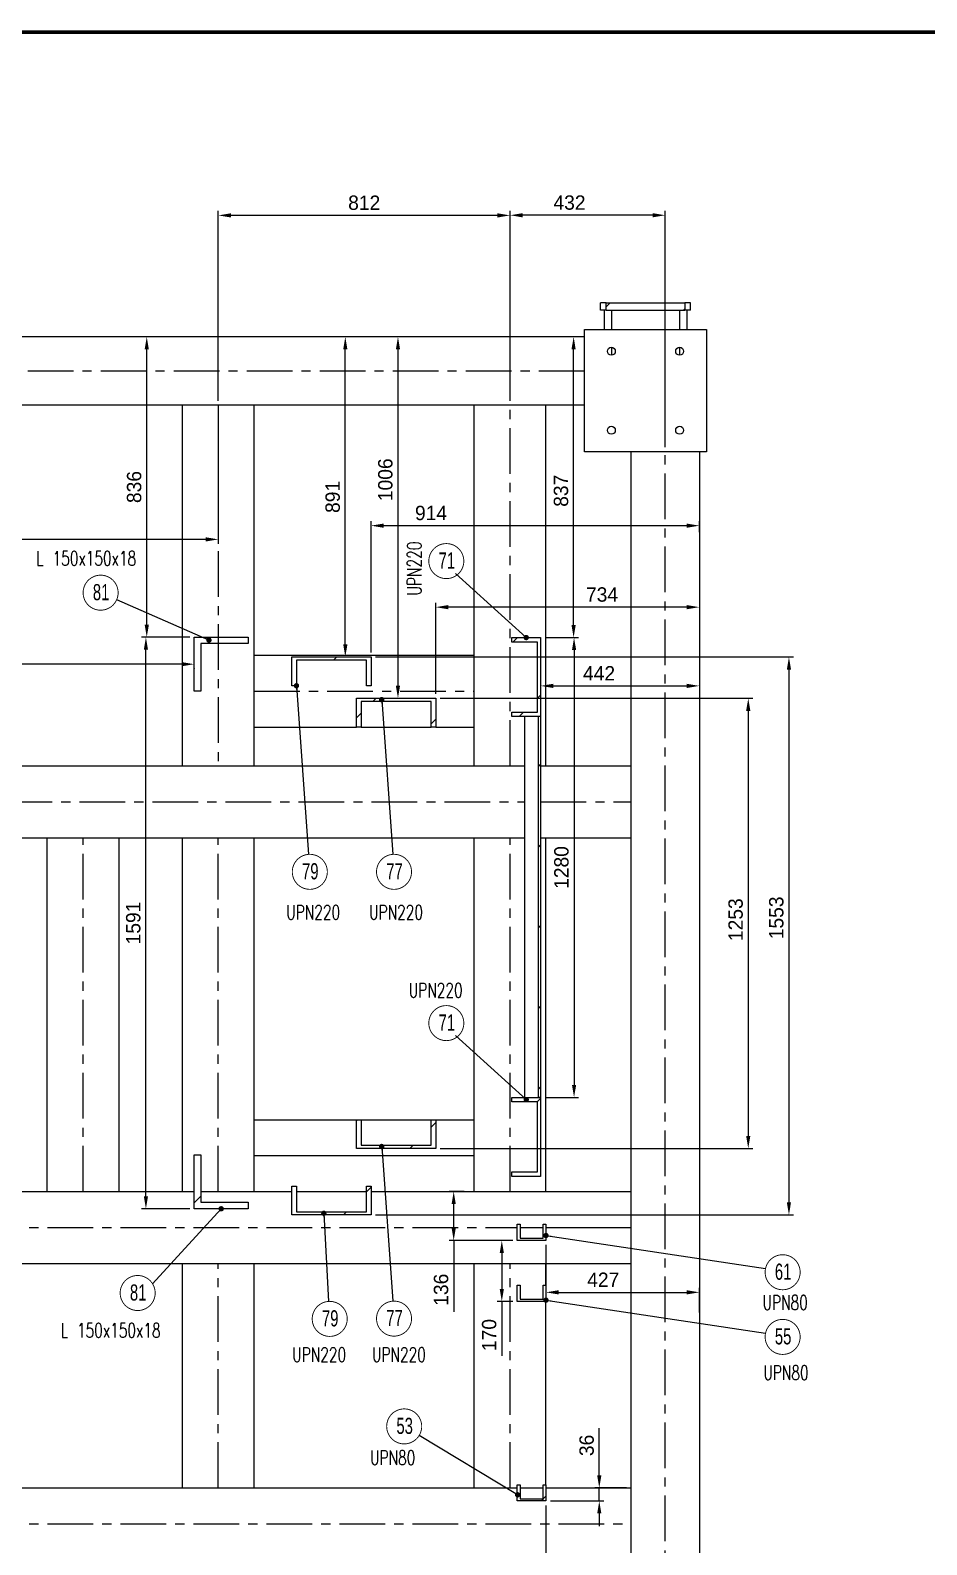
# Model space of a CAD drawing. Header units: millimetres. Extents: x 0 to 16187, y -20471 to 6290.
# Drawn here: x 9334.3 to 9583.8, y 5485.5 to 5907 of the extents above; entities that cross this region are included whole.
import ezdxf
from ezdxf.enums import TextEntityAlignment as Align

# ---------------------------------------------------------------- set-up
doc = ezdxf.new("R2010")
doc.units = ezdxf.units.MM
doc.header["$PDSIZE"] = -1
doc.linetypes.add('CENTERX2', pattern=[20.32, 12.7, -2.54, 2.54, -2.54])
doc.layers.add('BORDER1', color=3, linetype='Continuous')
doc.layers.add('BORDER2', color=7, linetype='Continuous')
doc.styles.add('MtXpl_txt_shx', font='txt.shx', dxfattribs={"height": 0.2})
doc.styles.add('ROMANC', font='ROMANC', dxfattribs={"height": 5})
doc.styles.add('ROMANS', font='ROMANS.shx', dxfattribs={"width": 0.8})
doc.styles.add('ROMANT', font='ROMANT', dxfattribs={"height": 4})
doc.styles.add('SLDTEXTSTYLE2', font='TXT', dxfattribs={"width": 0.686449})
doc.dimstyles.new('AM_ISO', dxfattribs={"dimtxt": 3.5, "dimasz": 3.5, "dimexe": 1, "dimexo": 1, "dimgap": 1.5, "dimtad": 1, "dimdsep": 46, "dimtxsty": 'Standard', "dimcen": 0, "dimclrd": 1, "dimclre": 1, "dimclrt": 1, "dimadec": 0, "dimazin": 2, "dimtp": 0.1, "dimtm": 0.1, "dimtfac": 0.71, "dimtdec": 3, "dimtmove": 0, "dimatfit": 3, "dimfxl": 1, "dimlwd": -1, "dimlwe": -1, "dimarcsym": 1})
doc.dimstyles.new('AM_ISO$7', dxfattribs={"dimtxt": 3.5, "dimasz": 3.5, "dimexe": 1, "dimexo": 1, "dimgap": 1.5, "dimtad": 1, "dimtoh": 1, "dimdsep": 46, "dimtxsty": 'Standard', "dimcen": 0, "dimclrd": 1, "dimclre": 1, "dimclrt": 1, "dimadec": 0, "dimazin": 2, "dimtp": 0.1, "dimtm": 0.1, "dimtfac": 0.71, "dimtdec": 3, "dimtmove": 0, "dimatfit": 3, "dimfxl": 1, "dimlwd": -1, "dimlwe": -1, "dimarcsym": 1})
pattern_1 = [(45, (7389.652, 1996.426), (-11.22532, 11.22532), [])]

# ---------------------------------------------------------------- blocks, each defined once
blk = doc.blocks.new('*D2094')
at = {"color": 1, "linetype": 'ByBlock'}
for p, q in [((9467.79, 5803.87), (9467.79, 5856.76)), ((9507.47, 5855.51), (9471.29, 5855.51)), ((9510.97, 5790.91), (9510.97, 5856.76))]:
    blk.add_line(p, q, dxfattribs=at)
at = {"color": 1}
for points in [[(9471.29, 5856.09), (9471.29, 5854.92), (9467.79, 5855.51)], [(9507.47, 5854.92), (9507.47, 5856.09), (9510.97, 5855.51)]]:
    blk.add_solid(points, dxfattribs=at)
at = {"layer": 'Defpoints', "color": 0}
for p in [(9467.79, 5855.51), (9467.79, 5802.62), (9510.97, 5789.66)]:
    blk.add_point(p, dxfattribs=at)
at = {"color": 1, "insert": (9484.33, 5859.01), "char_height": 4, "attachment_point": 5}
blk.add_mtext('432', dxfattribs=at)
blk = doc.blocks.new('*D2095')
at = {"color": 1, "linetype": 'ByBlock'}
for p, q in [((9386.59, 5803.87), (9386.59, 5856.72)), ((9464.29, 5855.47), (9390.09, 5855.47)), ((9467.79, 5803.87), (9467.79, 5856.72))]:
    blk.add_line(p, q, dxfattribs=at)
at = {"color": 1}
for points in [[(9390.09, 5856.05), (9390.09, 5854.88), (9386.59, 5855.47)], [(9464.29, 5854.88), (9464.29, 5856.05), (9467.79, 5855.47)]]:
    blk.add_solid(points, dxfattribs=at)
at = {"layer": 'Defpoints', "color": 0}
for p in [(9386.59, 5855.47), (9386.59, 5802.62), (9467.79, 5802.62)]:
    blk.add_point(p, dxfattribs=at)
at = {"color": 1, "insert": (9427.19, 5858.97), "char_height": 4, "attachment_point": 5}
blk.add_mtext('812', dxfattribs=at)
blk = doc.blocks.new('*D2096')
at = {"color": 1, "linetype": 'ByBlock'}
for p, q in [((9247.19, 5801.37), (9247.19, 5764.04)), ((9386.59, 5801.37), (9386.59, 5764.04)), ((9383.09, 5765.29), (9250.69, 5765.29))]:
    blk.add_line(p, q, dxfattribs=at)
at = {"color": 1}
for points in [[(9250.69, 5765.87), (9250.69, 5764.7), (9247.19, 5765.29)], [(9383.09, 5764.7), (9383.09, 5765.87), (9386.59, 5765.29)]]:
    blk.add_solid(points, dxfattribs=at)
at = {"layer": 'Defpoints', "color": 0}
for p in [(9247.19, 5802.62), (9386.59, 5802.62), (9247.19, 5765.29)]:
    blk.add_point(p, dxfattribs=at)
at = {"color": 1, "insert": (9316.89, 5768.79), "char_height": 4, "attachment_point": 5}
blk.add_mtext('1394', dxfattribs=at)
blk = doc.blocks.new('*D2385')
at = {"color": 1, "linetype": 'ByBlock'}
for p, q in [((9477.79, 5496.41), (9477.79, 5471.66)), ((9481.29, 5472.91), (9516.99, 5472.91)), ((9520.49, 5441.51), (9520.49, 5474.16))]:
    blk.add_line(p, q, dxfattribs=at)
at = {"color": 1}
for points in [[(9481.29, 5473.5), (9481.29, 5472.33), (9477.79, 5472.91)], [(9516.99, 5472.33), (9516.99, 5473.5), (9520.49, 5472.91)]]:
    blk.add_solid(points, dxfattribs=at)
at = {"layer": 'Defpoints', "color": 0}
for p in [(9477.79, 5497.66), (9520.49, 5472.91), (9520.49, 5440.26)]:
    blk.add_point(p, dxfattribs=at)
at = {"color": 1, "insert": (9492.82, 5476.41), "char_height": 4, "attachment_point": 5}
blk.add_mtext('427', dxfattribs=at)
blk = doc.blocks.new('*D2386')
at = {"color": 1, "linetype": 'ByBlock'}
for p, q in [((9492.62, 5504.76), (9492.62, 5517.93)), ((9500.2, 5501.26), (9491.37, 5501.26)), ((9492.62, 5497.66), (9492.62, 5501.26)), ((9479.04, 5497.66), (9493.87, 5497.66)), ((9492.62, 5494.16), (9492.62, 5490.66))]:
    blk.add_line(p, q, dxfattribs=at)
at = {"color": 1}
for points in [[(9492.04, 5504.76), (9493.2, 5504.76), (9492.62, 5501.26)], [(9493.2, 5494.16), (9492.04, 5494.16), (9492.62, 5497.66)]]:
    blk.add_solid(points, dxfattribs=at)
at = {"layer": 'Defpoints', "color": 0}
for p in [(9492.62, 5501.26), (9501.45, 5501.26), (9477.79, 5497.66)]:
    blk.add_point(p, dxfattribs=at)
at = {"color": 1, "insert": (9489.12, 5513.1), "char_height": 4, "attachment_point": 5, "rotation": 90}
blk.add_mtext('36', dxfattribs=at)
blk = doc.blocks.new('*D3484')
at = {"color": 1, "linetype": 'ByBlock'}
for p, q in [((9447.09, 5722.31), (9447.09, 5747.67)), ((9516.99, 5746.42), (9450.59, 5746.42)), ((9520.49, 5745.22), (9520.49, 5745.17))]:
    blk.add_line(p, q, dxfattribs=at)
at = {"color": 1}
for points in [[(9450.59, 5747), (9450.59, 5745.84), (9447.09, 5746.42)], [(9516.99, 5745.84), (9516.99, 5747), (9520.49, 5746.42)]]:
    blk.add_solid(points, dxfattribs=at)
at = {"layer": 'Defpoints', "color": 0}
for p in [(9447.09, 5746.42), (9520.49, 5746.47), (9447.09, 5721.06)]:
    blk.add_point(p, dxfattribs=at)
at = {"color": 1, "insert": (9493.39, 5749.92), "char_height": 4, "attachment_point": 5}
blk.add_mtext('734', dxfattribs=at)
blk = doc.blocks.new('*D3485')
at = {"color": 1, "linetype": 'ByBlock'}
for p, q in [((9430.34, 5732.56), (9546.66, 5732.56)), ((9545.41, 5729.06), (9545.41, 5580.76)), ((9430.34, 5577.26), (9546.66, 5577.26))]:
    blk.add_line(p, q, dxfattribs=at)
at = {"color": 1}
for points in [[(9545.99, 5729.06), (9544.83, 5729.06), (9545.41, 5732.56)], [(9544.83, 5580.76), (9545.99, 5580.76), (9545.41, 5577.26)]]:
    blk.add_solid(points, dxfattribs=at)
at = {"layer": 'Defpoints', "color": 0}
for p in [(9429.09, 5732.56), (9429.09, 5577.26), (9545.41, 5577.26)]:
    blk.add_point(p, dxfattribs=at)
at = {"color": 1, "insert": (9541.91, 5659.94), "char_height": 4, "attachment_point": 5, "rotation": 90}
blk.add_mtext('1553', dxfattribs=at)
blk = doc.blocks.new('*D3486')
at = {"color": 1, "linetype": 'ByBlock'}
for p, q in [((9448.34, 5721.06), (9535.34, 5721.06)), ((9534.09, 5717.56), (9534.09, 5599.26)), ((9448.34, 5595.76), (9535.34, 5595.76))]:
    blk.add_line(p, q, dxfattribs=at)
at = {"color": 1}
for points in [[(9534.67, 5717.56), (9533.5, 5717.56), (9534.09, 5721.06)], [(9533.5, 5599.26), (9534.67, 5599.26), (9534.09, 5595.76)]]:
    blk.add_solid(points, dxfattribs=at)
at = {"layer": 'Defpoints', "color": 0}
for p in [(9447.09, 5721.06), (9447.09, 5595.76), (9534.09, 5595.76)]:
    blk.add_point(p, dxfattribs=at)
at = {"color": 1, "insert": (9530.59, 5659.44), "char_height": 4, "attachment_point": 5, "rotation": 90}
blk.add_mtext('1253', dxfattribs=at)
blk = doc.blocks.new('*U609')
at = {"layer": 'BORDER1', "color": 154, "true_color": 0x1859a9, "const_width": 1}
blk.add_lwpolyline([(1.81, 811), (1144, 811), (1144, 0), (0, 0), (0, 811)], close=True, dxfattribs=at)
at = {"layer": 'BORDER2', "flags": 8}
for tag, height, style, p in [('REV-A', 3.24, 'ROMANS', (986.93, 140.25)), ('RE-A', 8.06, 'ROMANT', (1084.63, 7.17))]:
    blk.add_attdef(tag, text='', height=height, dxfattribs=dict(at, style=style)).set_placement(p, align=Align.CENTER)
at = {"layer": 'BORDER2', "style": 'ROMANS', "width": 3.830216}
blk.add_attdef('DATE-A', text='', height=3.24, dxfattribs=at).set_placement((995.51, 140.25), (1008.51, 140.25), align=Align.FIT)
at = {"layer": 'BORDER2'}
for tag, height, style, p in [('DRN-A', 3.24, 'ROMANS', (1018.38, 140.25)), ('CHD-A', 3.24, 'ROMANS', (1032.35, 140.25)), ('APD-A', 3.24, 'ROMANS', (1046.64, 140.25)), ('CONS_CONT_VEND', 4.2, 'ROMANC', (1061.39, 72.83))]:
    blk.add_attdef(tag, text='', height=height, dxfattribs=dict(at, style=style)).set_placement(p, align=Align.CENTER)
at = {"layer": 'BORDER2', "style": 'ROMANS', "width": 0.8}
for tag, p, height in [('1:X', (997.23, 122.55), 3.5), ('LOC', (1042.74, 122.55), 3.5), ('PROJ_NO', (1118.64, 122.55), 3.5), ('CONS_DRG_NO', (1011, 63), 3)]:
    blk.add_attdef(tag, p, '', height=height, dxfattribs=at)
at = {"layer": 'BORDER2', "lineweight": 30, "width": 0.8, "flags": 104}
blk.add_attdef('COMMENTS-A', text='', height=2.2, dxfattribs=at).set_placement((1055.21, 142.07), align=Align.MIDDLE_LEFT)
at = {"layer": 'BORDER2', "style": 'ROMANS', "width": 0.8}
for tag, p in [('PROJECT_TITLE_1', (1061.07, 55.35)), ('PROJECT_TITLE_2', (1061.07, 49.3))]:
    blk.add_attdef(tag, text='', height=3.5, dxfattribs=at).set_placement(p, align=Align.MIDDLE)
at = {"layer": 'BORDER2', "style": 'ROMANT', "width": 0.8}
for tag, p in [('DRG_TITLE_1', (1061.07, 36.31)), ('DRG_TITLE_2', (1061.07, 28.31)), ('DRG_TITLE_3', (1061.07, 20.31))]:
    blk.add_attdef(tag, text='', height=5, dxfattribs=at).set_placement(p, align=Align.CENTER)
at = {"layer": 'BORDER2', "style": 'ROMANT'}
for tag, p in [('AR', (995, 7.17)), ('PA', (1011.74, 7.17)), ('DC', (1028.45, 7.17)), ('TS', (1120.84, 7.17))]:
    blk.add_attdef(tag, p, '', height=8.06, dxfattribs=at)
for tag, p in [('SRNO', (1074.7, 7.17)), ('SH', (1115.8, 7.18))]:
    blk.add_attdef(tag, text='', height=8.06, dxfattribs=at).set_placement(p, align=Align.RIGHT)
at = {"layer": 'BORDER2', "style": 'ROMANS', "flags": 2}
blk.add_attdef('TB_VERSION', text='', height=2, dxfattribs=at).set_placement((1, -1), align=Align.TOP_LEFT)
blk = doc.blocks.new('*D3877')
at = {"color": 1, "linetype": 'ByBlock'}
for p, q in [((9376.11, 5821.66), (9365.42, 5821.66)), ((9366.67, 5741.56), (9366.67, 5818.16)), ((9378.64, 5738.06), (9365.42, 5738.06))]:
    blk.add_line(p, q, dxfattribs=at)
at = {"color": 1}
for points in [[(9367.26, 5818.16), (9366.09, 5818.16), (9366.67, 5821.66)], [(9366.09, 5741.56), (9367.26, 5741.56), (9366.67, 5738.06)]]:
    blk.add_solid(points, dxfattribs=at)
at = {"layer": 'Defpoints', "color": 0}
for p in [(9366.67, 5821.66), (9377.36, 5821.66), (9379.89, 5738.06)]:
    blk.add_point(p, dxfattribs=at)
at = {"color": 1, "insert": (9363.17, 5779.86), "char_height": 4, "attachment_point": 5, "rotation": 90}
blk.add_mtext('836', dxfattribs=at)
blk = doc.blocks.new('*D3878')
at = {"color": 1, "linetype": 'ByBlock'}
for p, q in [((9250.39, 5729.31), (9250.39, 5729.3)), ((9376.39, 5730.55), (9253.89, 5730.55)), ((9379.89, 5729.31), (9379.89, 5729.3))]:
    blk.add_line(p, q, dxfattribs=at)
at = {"color": 1}
for points in [[(9253.89, 5731.13), (9253.89, 5729.97), (9250.39, 5730.55)], [(9376.39, 5729.97), (9376.39, 5731.13), (9379.89, 5730.55)]]:
    blk.add_solid(points, dxfattribs=at)
at = {"layer": 'Defpoints', "color": 0}
for p in [(9250.39, 5730.56), (9250.39, 5730.55), (9379.89, 5730.56)]:
    blk.add_point(p, dxfattribs=at)
at = {"color": 1, "insert": (9315.14, 5734.05), "char_height": 4, "attachment_point": 5}
blk.add_mtext('1295', dxfattribs=at)
blk = doc.blocks.new('*D3879')
at = {"color": 1, "linetype": 'ByBlock'}
for p, q in [((9423.18, 5821.66), (9423.18, 5821.66)), ((9421.93, 5736.06), (9421.93, 5818.16)), ((9419.34, 5732.56), (9423.18, 5732.56))]:
    blk.add_line(p, q, dxfattribs=at)
at = {"color": 1}
for points in [[(9422.52, 5818.16), (9421.35, 5818.16), (9421.93, 5821.66)], [(9421.35, 5736.06), (9422.52, 5736.06), (9421.93, 5732.56)]]:
    blk.add_solid(points, dxfattribs=at)
at = {"layer": 'Defpoints', "color": 0}
for p in [(9421.93, 5821.66), (9421.93, 5821.66), (9418.09, 5732.56)]:
    blk.add_point(p, dxfattribs=at)
at = {"color": 1, "insert": (9418.43, 5777.11), "char_height": 4, "attachment_point": 5, "rotation": 90}
blk.add_mtext('891', dxfattribs=at)
blk = doc.blocks.new('*D3880')
at = {"color": 1, "linetype": 'ByBlock'}
for p, q in [((9429.09, 5733.81), (9429.09, 5770.36)), ((9432.59, 5769.11), (9516.99, 5769.11)), ((9520.49, 5767.28), (9520.49, 5770.36))]:
    blk.add_line(p, q, dxfattribs=at)
at = {"color": 1}
for points in [[(9432.59, 5769.69), (9432.59, 5768.52), (9429.09, 5769.11)], [(9516.99, 5768.52), (9516.99, 5769.69), (9520.49, 5769.11)]]:
    blk.add_solid(points, dxfattribs=at)
at = {"layer": 'Defpoints', "color": 0}
for p in [(9520.49, 5769.11), (9520.49, 5766.03), (9429.09, 5732.56)]:
    blk.add_point(p, dxfattribs=at)
at = {"color": 1, "insert": (9445.79, 5772.61), "char_height": 4, "attachment_point": 5}
blk.add_mtext('914', dxfattribs=at)
blk = doc.blocks.new('*D3881')
at = {"color": 1, "linetype": 'ByBlock'}
for p, q in [((9439.08, 5821.66), (9435.34, 5821.66)), ((9436.59, 5818.16), (9436.59, 5724.56)), ((9437.34, 5721.06), (9437.84, 5721.06))]:
    blk.add_line(p, q, dxfattribs=at)
at = {"color": 1}
for points in [[(9437.17, 5818.16), (9436, 5818.16), (9436.59, 5821.66)], [(9436, 5724.56), (9437.17, 5724.56), (9436.59, 5721.06)]]:
    blk.add_solid(points, dxfattribs=at)
at = {"layer": 'Defpoints', "color": 0}
for p in [(9440.33, 5821.66), (9436.09, 5721.06), (9436.59, 5721.06)]:
    blk.add_point(p, dxfattribs=at)
at = {"color": 1, "insert": (9433.09, 5781.89), "char_height": 4, "attachment_point": 5, "rotation": 90}
blk.add_mtext('1006', dxfattribs=at)
blk = doc.blocks.new('*D3882')
at = {"color": 1, "linetype": 'ByBlock'}
for p, q in [((9476.29, 5724.81), (9476.29, 5723.26)), ((9479.79, 5724.51), (9516.99, 5724.51)), ((9520.49, 5723.32), (9520.49, 5723.26))]:
    blk.add_line(p, q, dxfattribs=at)
at = {"color": 1}
for points in [[(9479.79, 5725.09), (9479.79, 5723.93), (9476.29, 5724.51)], [(9516.99, 5723.93), (9516.99, 5725.09), (9520.49, 5724.51)]]:
    blk.add_solid(points, dxfattribs=at)
at = {"layer": 'Defpoints', "color": 0}
for p in [(9476.29, 5726.06), (9520.49, 5724.57), (9520.49, 5724.51)]:
    blk.add_point(p, dxfattribs=at)
at = {"color": 1, "insert": (9492.56, 5728.01), "char_height": 4, "attachment_point": 5}
blk.add_mtext('442', dxfattribs=at)
blk = doc.blocks.new('*D3883')
at = {"color": 1, "linetype": 'ByBlock'}
for p, q in [((9487.24, 5821.66), (9484.23, 5821.66)), ((9485.48, 5741.46), (9485.48, 5818.16)), ((9477.54, 5737.96), (9486.73, 5737.96))]:
    blk.add_line(p, q, dxfattribs=at)
at = {"color": 1}
for points in [[(9486.06, 5818.16), (9484.89, 5818.16), (9485.48, 5821.66)], [(9484.89, 5741.46), (9486.06, 5741.46), (9485.48, 5737.96)]]:
    blk.add_solid(points, dxfattribs=at)
at = {"layer": 'Defpoints', "color": 0}
for p in [(9485.48, 5821.66), (9488.49, 5821.66), (9476.29, 5737.96)]:
    blk.add_point(p, dxfattribs=at)
at = {"color": 1, "insert": (9481.98, 5778.82), "char_height": 4, "attachment_point": 5, "rotation": 90}
blk.add_mtext('837', dxfattribs=at)
blk = doc.blocks.new('*D3888')
at = {"color": 1, "linetype": 'ByBlock'}
for p, q in [((9378.64, 5738.06), (9365.18, 5738.06)), ((9366.43, 5582.46), (9366.43, 5734.56)), ((9378.64, 5578.96), (9365.18, 5578.96))]:
    blk.add_line(p, q, dxfattribs=at)
at = {"color": 1}
for points in [[(9367.02, 5734.56), (9365.85, 5734.56), (9366.43, 5738.06)], [(9365.85, 5582.46), (9367.02, 5582.46), (9366.43, 5578.96)]]:
    blk.add_solid(points, dxfattribs=at)
at = {"layer": 'Defpoints', "color": 0}
for p in [(9366.43, 5738.06), (9379.89, 5738.06), (9379.89, 5578.96)]:
    blk.add_point(p, dxfattribs=at)
at = {"color": 1, "insert": (9362.93, 5658.51), "char_height": 4, "attachment_point": 5, "rotation": 90}
blk.add_mtext('1591', dxfattribs=at)
blk = doc.blocks.new('*D3889')
at = {"color": 1, "linetype": 'ByBlock'}
for p, q in [((9477.54, 5737.96), (9486.85, 5737.96)), ((9485.6, 5734.46), (9485.6, 5613.46)), ((9477.54, 5609.96), (9486.85, 5609.96))]:
    blk.add_line(p, q, dxfattribs=at)
at = {"color": 1}
for points in [[(9486.19, 5734.46), (9485.02, 5734.46), (9485.6, 5737.96)], [(9485.02, 5613.46), (9486.19, 5613.46), (9485.6, 5609.96)]]:
    blk.add_solid(points, dxfattribs=at)
at = {"layer": 'Defpoints', "color": 0}
for p in [(9476.29, 5737.96), (9476.29, 5609.96), (9485.6, 5609.96)]:
    blk.add_point(p, dxfattribs=at)
at = {"color": 1, "insert": (9482.1, 5673.96), "char_height": 4, "attachment_point": 5, "rotation": 90}
blk.add_mtext('1280', dxfattribs=at)
blk = doc.blocks.new('*D3890')
at = {"color": 1, "linetype": 'ByBlock'}
for p, q in [((9477.79, 5568.91), (9477.79, 5554.46)), ((9520.49, 5550.13), (9520.49, 5556.96)), ((9481.29, 5555.71), (9516.99, 5555.71))]:
    blk.add_line(p, q, dxfattribs=at)
at = {"color": 1}
for points in [[(9481.29, 5556.29), (9481.29, 5555.13), (9477.79, 5555.71)], [(9516.99, 5555.13), (9516.99, 5556.29), (9520.49, 5555.71)]]:
    blk.add_solid(points, dxfattribs=at)
at = {"layer": 'Defpoints', "color": 0}
for p in [(9477.79, 5570.16), (9520.49, 5555.71), (9520.49, 5548.88)]:
    blk.add_point(p, dxfattribs=at)
at = {"color": 1, "insert": (9493.72, 5559.21), "char_height": 4, "attachment_point": 5}
blk.add_mtext('427', dxfattribs=at)
blk = doc.blocks.new('*D3891')
at = {"color": 1, "linetype": 'ByBlock'}
for p, q in [((9468.54, 5570.16), (9464.24, 5570.16)), ((9465.49, 5566.66), (9465.49, 5556.66)), ((9468.54, 5553.16), (9464.24, 5553.16)), ((9465.49, 5553.16), (9465.49, 5538))]:
    blk.add_line(p, q, dxfattribs=at)
at = {"color": 1}
for points in [[(9466.07, 5566.66), (9464.91, 5566.66), (9465.49, 5570.16)], [(9464.91, 5556.66), (9466.07, 5556.66), (9465.49, 5553.16)]]:
    blk.add_solid(points, dxfattribs=at)
at = {"layer": 'Defpoints', "color": 0}
for p in [(9469.79, 5570.16), (9465.49, 5553.16), (9469.79, 5553.16)]:
    blk.add_point(p, dxfattribs=at)
at = {"color": 1, "insert": (9461.99, 5543.83), "char_height": 4, "attachment_point": 5, "rotation": 90}
blk.add_mtext('170', dxfattribs=at)
blk = doc.blocks.new('*D3892')
at = {"color": 1, "linetype": 'ByBlock'}
for p, q in [((9455.03, 5583.76), (9450.85, 5583.76)), ((9452.1, 5573.66), (9452.1, 5580.26)), ((9468.54, 5570.16), (9450.85, 5570.16)), ((9452.1, 5570.16), (9452.1, 5550.27))]:
    blk.add_line(p, q, dxfattribs=at)
at = {"color": 1}
for points in [[(9452.68, 5580.26), (9451.52, 5580.26), (9452.1, 5583.76)], [(9451.52, 5573.66), (9452.68, 5573.66), (9452.1, 5570.16)]]:
    blk.add_solid(points, dxfattribs=at)
at = {"layer": 'Defpoints', "color": 0}
for p in [(9452.1, 5583.76), (9456.28, 5583.76), (9469.79, 5570.16)]:
    blk.add_point(p, dxfattribs=at)
at = {"color": 1, "insert": (9448.6, 5556.44), "char_height": 4, "attachment_point": 5, "rotation": 90}
blk.add_mtext('136', dxfattribs=at)

msp = doc.modelspace()

# ---------------------------------------------------------------- hatches: boundary and pattern name
at = {"linetype": 'Continuous', "lineweight": 18}
h = msp.add_hatch(dxfattribs=at)
h.set_pattern_fill('ANSI31', scale=5, style=0)
h.set_pattern_definition(pattern_1)
h.paths.add_polyline_path([(9516.44011, 5829.09354), (9516.44011, 5831.09354), (9494.53284, 5831.09354), (9494.53284, 5829.09354)], flags=0)
h = msp.add_hatch(dxfattribs=at)
h.set_pattern_fill('ANSI31', scale=5, style=0)
h.set_pattern_definition(pattern_1)
h.paths.add_polyline_path([(9476.28648, 5715.96354), (9476.28648, 5737.96354), (9468.28648, 5737.96354), (9468.28648, 5736.71354), (9475.38648, 5736.71354), (9475.38648, 5717.21354), (9468.28648, 5717.21354), (9468.28648, 5715.96354)], flags=0)
h = msp.add_hatch(dxfattribs=at)
h.set_pattern_fill('ANSI31', scale=5, style=0)
h.set_pattern_definition(pattern_1)
h.paths.add_polyline_path([(9429.08648, 5732.56354), (9407.08648, 5732.56354), (9407.08648, 5724.56354), (9408.33648, 5724.56354), (9408.33648, 5731.66354), (9427.83648, 5731.66354), (9427.83648, 5724.56354), (9429.08648, 5724.56354)], flags=0)
h = msp.add_hatch(dxfattribs=at)
h.set_pattern_fill('ANSI31', scale=5, style=0)
h.set_pattern_definition(pattern_1)
h.paths.add_polyline_path([(9447.08648, 5721.06354), (9425.08648, 5721.06354), (9425.08648, 5713.06354), (9426.33648, 5713.06354), (9426.33648, 5720.16354), (9445.83648, 5720.16354), (9445.83648, 5713.06354), (9447.08648, 5713.06354)], flags=0)
h = msp.add_hatch(dxfattribs=at)
h.set_pattern_fill('ANSI31', scale=5, angle=90, style=0)
h.set_pattern_definition([(135, (7389.652, 1996.426), (-11.22532, -11.22532), [])])
h.paths.add_polyline_path([(9476.28648, 5609.96354), (9476.28648, 5715.96354), (9475.68648, 5715.96354), (9475.68648, 5609.96354)], flags=0)
h = msp.add_hatch(dxfattribs=at)
h.set_pattern_fill('ANSI31', scale=5, style=0)
h.set_pattern_definition(pattern_1)
h.paths.add_polyline_path([(9476.28648, 5587.96354), (9476.28648, 5609.96354), (9468.28648, 5609.96354), (9468.28648, 5608.71354), (9475.38648, 5608.71354), (9475.38648, 5589.21354), (9468.28648, 5589.21354), (9468.28648, 5587.96354)], flags=0)
h = msp.add_hatch(dxfattribs=at)
h.set_pattern_fill('ANSI31', scale=5, style=0)
h.set_pattern_definition(pattern_1)
h.paths.add_polyline_path([(9425.08648, 5595.76354), (9447.08648, 5595.76354), (9447.08648, 5603.76354), (9445.83648, 5603.76354), (9445.83648, 5596.66354), (9426.33648, 5596.66354), (9426.33648, 5603.76354), (9425.08648, 5603.76354)], flags=0)
h = msp.add_hatch(dxfattribs=at)
h.set_pattern_fill('ANSI31', scale=5, style=0)
h.set_pattern_definition(pattern_1)
h.paths.add_polyline_path([(9379.88648, 5593.96354), (9379.88648, 5578.96354), (9394.88648, 5578.96354), (9394.88648, 5580.76354), (9381.68648, 5580.76354), (9381.68648, 5593.96354)], flags=0)
h = msp.add_hatch(dxfattribs=at)
h.set_pattern_fill('ANSI31', scale=5, style=0)
h.set_pattern_definition(pattern_1)
h.paths.add_polyline_path([(9407.08648, 5577.26354), (9429.08648, 5577.26354), (9429.08648, 5585.26354), (9427.83648, 5585.26354), (9427.83648, 5578.16354), (9408.33648, 5578.16354), (9408.33648, 5585.26354), (9407.08648, 5585.26354)], flags=0)
h = msp.add_hatch(dxfattribs=at)
h.set_pattern_fill('ANSI31', scale=5, style=0)
h.set_pattern_definition(pattern_1)
h.paths.add_polyline_path([(9469.78648, 5497.66354), (9477.78648, 5497.66354), (9477.78648, 5502.16354), (9476.98648, 5502.16354), (9476.98648, 5498.26354), (9470.58648, 5498.26354), (9470.58648, 5502.16354), (9469.78648, 5502.16354)], flags=0)

# ---------------------------------------------------------------- linework, layer by layer
at = {"color": 7, "linetype": 'Continuous', "lineweight": 25}
for p, q in [((9492.98648, 5829.09354), (9492.98648, 5831.09354)), ((9494.53284, 5831.09354), (9492.98648, 5831.09354)), ((9494.53284, 5829.09354), (9494.53284, 5831.09354)), ((9494.53284, 5831.09354), (9516.44011, 5831.09354)), ((9516.44011, 5831.09354), (9516.44011, 5829.09354)), ((9517.98648, 5831.09354), (9516.44011, 5831.09354)), ((9517.98648, 5829.09354), (9517.98648, 5831.09354)), ((9494.53284, 5829.09354), (9492.98648, 5829.09354)), ((9493.98648, 5829.09354), (9493.98648, 5823.66354)), ((9494.53284, 5829.09354), (9516.44011, 5829.09354)), ((9495.98648, 5829.09354), (9495.98648, 5823.66354)), ((9514.98648, 5829.09354), (9514.98648, 5823.66354)), ((9517.98648, 5829.09354), (9516.44011, 5829.09354)), ((9516.98648, 5829.09354), (9516.98648, 5823.66354)), ((9488.48648, 5821.66354), (9096.48648, 5821.66354)), ((9488.48648, 5789.66354), (9488.48648, 5823.66354)), ((9488.48648, 5823.66354), (9522.48648, 5823.66354)), ((9522.48648, 5823.66354), (9522.48648, 5789.66354)), ((9495.98648, 5818.76354), (9495.98648, 5816.56354)), ((9514.98648, 5818.76354), (9514.98648, 5816.56354)), ((9488.48648, 5802.62354), (9096.48648, 5802.62354)), ((9386.58648, 5802.62354), (9376.58648, 5802.62354)), ((9376.58648, 5702.26354), (9376.58648, 5802.62354)), ((9396.58648, 5802.62354), (9386.58648, 5802.62354)), ((9396.58648, 5702.26354), (9396.58648, 5802.62354)), ((9467.78648, 5802.62354), (9457.78648, 5802.62354)), ((9457.78648, 5702.26354), (9457.78648, 5802.62354)), ((9477.78648, 5802.62354), (9467.78648, 5802.62354)), ((9477.78648, 5702.26354), (9477.78648, 5802.62354)), ((9522.48648, 5789.66354), (9488.48648, 5789.66354)), ((9501.44648, 5789.66354), (9501.44648, 5440.26354)), ((9520.48648, 5789.66354), (9520.48648, 5440.26354)), ((9379.88648, 5723.06354), (9379.88648, 5738.06354)), ((9379.88648, 5738.06354), (9394.88648, 5738.06354)), ((9394.88648, 5738.06354), (9394.88648, 5736.26354)), ((9468.28648, 5736.71354), (9468.28648, 5737.96354)), ((9468.28648, 5737.96354), (9476.28648, 5737.96354)), ((9476.28648, 5737.96354), (9476.28648, 5715.96354)), ((9394.88648, 5736.26354), (9381.68648, 5736.26354)), ((9381.68648, 5736.26354), (9381.68648, 5723.06354)), ((9396.58648, 5733.06354), (9457.78648, 5733.06354)), ((9396.58648, 5723.06354), (9396.58648, 5733.06354)), ((9457.78648, 5723.06354), (9457.78648, 5733.06354)), ((9475.38648, 5736.71354), (9468.28648, 5736.71354)), ((9475.38648, 5717.21354), (9475.38648, 5736.71354)), ((9407.08648, 5724.56354), (9407.08648, 5732.56354)), ((9407.08648, 5732.56354), (9429.08648, 5732.56354)), ((9427.83648, 5731.66354), (9408.33648, 5731.66354)), ((9408.33648, 5731.66354), (9408.33648, 5724.56354)), ((9427.83648, 5724.56354), (9427.83648, 5731.66354)), ((9429.08648, 5732.56354), (9429.08648, 5724.56354)), ((9408.33648, 5724.56354), (9407.08648, 5724.56354)), ((9429.08648, 5724.56354), (9427.83648, 5724.56354)), ((9381.68648, 5723.06354), (9379.88648, 5723.06354)), ((9396.58648, 5713.06354), (9396.58648, 5723.06354)), ((9425.08648, 5713.06354), (9425.08648, 5721.06354)), ((9425.08648, 5721.06354), (9447.08648, 5721.06354)), ((9445.83648, 5720.16354), (9426.33648, 5720.16354)), ((9426.33648, 5720.16354), (9426.33648, 5713.06354)), ((9445.83648, 5713.06354), (9445.83648, 5720.16354)), ((9447.08648, 5721.06354), (9447.08648, 5713.06354)), ((9457.78648, 5713.06354), (9457.78648, 5723.06354)), ((9468.28648, 5715.96354), (9468.28648, 5717.21354)), ((9468.28648, 5717.21354), (9475.38648, 5717.21354)), ((9476.28648, 5715.96354), (9468.28648, 5715.96354)), ((9471.78648, 5715.96354), (9471.78648, 5609.96354)), ((9475.68648, 5609.96354), (9475.68648, 5715.96354)), ((9476.28648, 5715.96354), (9475.68648, 5715.96354)), ((9476.28648, 5715.96354), (9476.28648, 5609.96354)), ((9396.58648, 5713.06354), (9425.08648, 5713.06354)), ((9426.33648, 5713.06354), (9425.08648, 5713.06354)), ((9426.33648, 5713.06354), (9445.83648, 5713.06354)), ((9447.08648, 5713.06354), (9445.83648, 5713.06354)), ((9447.08648, 5713.06354), (9457.78648, 5713.06354)), ((9165.08648, 5702.26354), (9471.78648, 5702.26354)), ((9376.58648, 5702.26354), (9386.58648, 5702.26354)), ((9386.58648, 5702.26354), (9396.58648, 5702.26354)), ((9457.78648, 5702.26354), (9467.78648, 5702.26354)), ((9467.78648, 5702.26354), (9471.78648, 5702.26354)), ((9476.28648, 5702.26354), (9477.78648, 5702.26354)), ((9476.28648, 5702.26354), (9501.44648, 5702.26354)), ((9501.44648, 5702.26354), (9501.44648, 5692.26354)), ((9501.44648, 5692.26354), (9501.44648, 5682.26354)), ((9165.08648, 5682.26354), (9471.78648, 5682.26354)), ((9338.98648, 5583.76354), (9338.98648, 5682.26354)), ((9338.98648, 5682.26354), (9348.98648, 5682.26354)), ((9348.98648, 5682.26354), (9358.98648, 5682.26354)), ((9358.98648, 5583.76354), (9358.98648, 5682.26354)), ((9376.58648, 5583.76354), (9376.58648, 5682.26354)), ((9376.58648, 5682.26354), (9386.58648, 5682.26354)), ((9386.58648, 5682.26354), (9396.58648, 5682.26354)), ((9396.58648, 5583.76354), (9396.58648, 5682.26354)), ((9457.78648, 5583.76354), (9457.78648, 5682.26354)), ((9457.78648, 5682.26354), (9467.78648, 5682.26354)), ((9467.78648, 5682.26354), (9471.78648, 5682.26354)), ((9476.28648, 5682.26354), (9477.78648, 5682.26354)), ((9476.28648, 5682.26354), (9501.44648, 5682.26354)), ((9477.78648, 5583.76354), (9477.78648, 5682.26354)), ((9468.28648, 5609.96354), (9476.28648, 5609.96354)), ((9468.28648, 5608.71354), (9468.28648, 5609.96354)), ((9475.38648, 5608.71354), (9468.28648, 5608.71354)), ((9475.38648, 5589.21354), (9475.38648, 5608.71354)), ((9476.28648, 5609.96354), (9475.68648, 5609.96354)), ((9476.28648, 5609.96354), (9476.28648, 5587.96354)), ((9396.58648, 5603.76354), (9425.08648, 5603.76354)), ((9396.58648, 5593.76354), (9396.58648, 5603.76354)), ((9425.08648, 5595.76354), (9425.08648, 5603.76354)), ((9425.08648, 5603.76354), (9426.33648, 5603.76354)), ((9426.33648, 5603.76354), (9426.33648, 5596.66354)), ((9426.33648, 5603.76354), (9445.83648, 5603.76354)), ((9445.83648, 5596.66354), (9445.83648, 5603.76354)), ((9445.83648, 5603.76354), (9447.08648, 5603.76354)), ((9447.08648, 5603.76354), (9447.08648, 5595.76354)), ((9447.08648, 5603.76354), (9457.78648, 5603.76354)), ((9457.78648, 5593.76354), (9457.78648, 5603.76354)), ((9379.88648, 5593.96354), (9381.68648, 5593.96354)), ((9379.88648, 5578.96354), (9379.88648, 5593.96354)), ((9381.68648, 5593.96354), (9381.68648, 5580.76354)), ((9396.58648, 5593.76354), (9457.78648, 5593.76354)), ((9396.58648, 5583.76354), (9396.58648, 5593.76354)), ((9447.08648, 5595.76354), (9425.08648, 5595.76354)), ((9426.33648, 5596.66354), (9445.83648, 5596.66354)), ((9457.78648, 5583.76354), (9457.78648, 5593.76354)), ((9407.08648, 5577.26354), (9407.08648, 5585.26354)), ((9407.08648, 5585.26354), (9408.33648, 5585.26354)), ((9408.33648, 5585.26354), (9408.33648, 5578.16354)), ((9427.83648, 5578.16354), (9427.83648, 5585.26354)), ((9427.83648, 5585.26354), (9429.08648, 5585.26354)), ((9429.08648, 5585.26354), (9429.08648, 5577.26354)), ((9468.28648, 5587.96354), (9468.28648, 5589.21354)), ((9468.28648, 5589.21354), (9475.38648, 5589.21354)), ((9476.28648, 5587.96354), (9468.28648, 5587.96354)), ((9250.38648, 5583.76354), (9379.88648, 5583.76354)), ((9338.98648, 5583.76354), (9348.98648, 5583.76354)), ((9348.98648, 5583.76354), (9358.98648, 5583.76354)), ((9376.58648, 5583.76354), (9379.88648, 5583.76354)), ((9381.68648, 5583.76354), (9386.58648, 5583.76354)), ((9381.68648, 5583.76354), (9407.08648, 5583.76354)), ((9386.58648, 5583.76354), (9396.58648, 5583.76354)), ((9396.58648, 5583.76354), (9407.08648, 5583.76354)), ((9408.33648, 5583.76354), (9427.83648, 5583.76354)), ((9429.08648, 5583.76354), (9457.78648, 5583.76354)), ((9429.08648, 5583.76354), (9501.44648, 5583.76354)), ((9457.78648, 5583.76354), (9467.78648, 5583.76354)), ((9467.78648, 5583.76354), (9477.78648, 5583.76354)), ((9501.44648, 5583.76354), (9501.44648, 5573.76354)), ((9394.88648, 5578.96354), (9379.88648, 5578.96354)), ((9381.68648, 5580.76354), (9394.88648, 5580.76354)), ((9394.88648, 5580.76354), (9394.88648, 5578.96354)), ((9429.08648, 5577.26354), (9407.08648, 5577.26354)), ((9408.33648, 5578.16354), (9427.83648, 5578.16354)), ((9469.78648, 5570.16354), (9469.78648, 5574.66354)), ((9469.78648, 5574.66354), (9470.58648, 5574.66354)), ((9470.58648, 5574.66354), (9470.58648, 5570.76354)), ((9470.58648, 5573.76354), (9476.98648, 5573.76354)), ((9476.98648, 5574.66354), (9477.78648, 5574.66354)), ((9476.98648, 5570.76354), (9476.98648, 5574.66354)), ((9477.78648, 5574.66354), (9477.78648, 5570.16354)), ((9477.78648, 5573.76354), (9501.44648, 5573.76354)), ((9501.44648, 5573.76354), (9501.44648, 5563.76354)), ((9477.78648, 5570.16354), (9469.78648, 5570.16354)), ((9470.58648, 5570.76354), (9476.98648, 5570.76354)), ((9115.52648, 5563.76354), (9501.44648, 5563.76354)), ((9376.58648, 5563.76354), (9386.58648, 5563.76354)), ((9376.58648, 5501.26354), (9376.58648, 5563.76354)), ((9386.58648, 5563.76354), (9396.58648, 5563.76354)), ((9396.58648, 5501.26354), (9396.58648, 5563.76354)), ((9457.78648, 5563.76354), (9467.78648, 5563.76354)), ((9457.78648, 5501.26354), (9457.78648, 5563.76354)), ((9467.78648, 5563.76354), (9477.78648, 5563.76354)), ((9477.78648, 5557.66354), (9477.78648, 5563.76354)), ((9469.78648, 5553.16354), (9469.78648, 5557.66354)), ((9469.78648, 5557.66354), (9470.58648, 5557.66354)), ((9470.58648, 5557.66354), (9470.58648, 5553.76354)), ((9476.98648, 5553.76354), (9476.98648, 5557.66354)), ((9476.98648, 5557.66354), (9477.78648, 5557.66354)), ((9477.78648, 5557.66354), (9477.78648, 5553.16354)), ((9477.78648, 5553.16354), (9469.78648, 5553.16354)), ((9470.58648, 5553.76354), (9476.98648, 5553.76354)), ((9477.78648, 5502.16354), (9477.78648, 5553.16354)), ((9161.98648, 5501.26354), (9469.78648, 5501.26354)), ((9376.58648, 5501.26354), (9386.58648, 5501.26354)), ((9386.58648, 5501.26354), (9396.58648, 5501.26354)), ((9457.78648, 5501.26354), (9467.78648, 5501.26354)), ((9467.78648, 5501.26354), (9469.78648, 5501.26354)), ((9469.78648, 5497.66354), (9469.78648, 5502.16354)), ((9469.78648, 5502.16354), (9470.58648, 5502.16354)), ((9470.58648, 5502.16354), (9470.58648, 5498.26354)), ((9470.58648, 5501.26354), (9476.98648, 5501.26354)), ((9476.98648, 5498.26354), (9476.98648, 5502.16354)), ((9476.98648, 5502.16354), (9477.78648, 5502.16354)), ((9477.78648, 5502.16354), (9477.78648, 5497.66354)), ((9477.78648, 5501.26354), (9501.44648, 5501.26354)), ((9501.44648, 5501.26354), (9501.44648, 5491.26354)), ((9477.78648, 5497.66354), (9469.78648, 5497.66354)), ((9470.58648, 5498.26354), (9476.98648, 5498.26354)), ((9501.44648, 5491.26354), (9501.44648, 5481.26354))]:
    msp.add_line(p, q, dxfattribs=at)
at = {"color": 3, "linetype": 'CENTERX2'}
for p, q in [((9488.48648, 5812.14354), (9128.48648, 5812.14354)), ((9386.58648, 5802.62354), (9386.58648, 5702.26354)), ((9467.78648, 5702.26354), (9467.78648, 5802.62354)), ((9510.96648, 5222.26354), (9510.96648, 5789.66354)), ((9396.58648, 5723.06354), (9457.78648, 5723.06354)), ((9165.08648, 5692.26354), (9471.78648, 5692.26354)), ((9476.28648, 5692.26354), (9501.44648, 5692.26354)), ((9348.98648, 5583.76354), (9348.98648, 5682.26354)), ((9386.58648, 5583.76354), (9386.58648, 5682.26354)), ((9467.78648, 5583.76354), (9467.78648, 5682.26354)), ((9115.52648, 5573.76354), (9469.78648, 5573.76354)), ((9386.58648, 5501.26354), (9386.58648, 5563.76354)), ((9467.78648, 5501.26354), (9467.78648, 5563.76354)), ((9115.52648, 5491.26354), (9501.44648, 5491.26354))]:
    msp.add_line(p, q, dxfattribs=at)
at = {"color": 4}
for points in [[(9454.92073, 5759.24497, 0.25, 0.25, 1), (9445.17073, 5759.24497, 0.25, 0.25, 1)], [(9358.70579, 5750.45186, 0.25, 0.25, 1), (9348.95579, 5750.45186, 0.25, 0.25, 1)], [(9416.9296, 5672.75454, 0.25, 0.25, 1), (9407.1796, 5672.75454, 0.25, 0.25, 1)], [(9440.37094, 5672.75454, 0.25, 0.25, 1), (9430.62094, 5672.75454, 0.25, 0.25, 1)], [(9454.92073, 5630.64597, 0.25, 0.25, 1), (9445.17073, 5630.64597, 0.25, 0.25, 1)], [(9548.53452, 5561.30288, 0.25, 0.25, 1), (9538.78452, 5561.30288, 0.25, 0.25, 1)], [(9369.01814, 5555.51928, 0.25, 0.25, 1), (9359.26814, 5555.51928, 0.25, 0.25, 1)], [(9422.47115, 5548.31966, 0.25, 0.25, 1), (9412.72115, 5548.31966, 0.25, 0.25, 1)], [(9440.37094, 5548.39419, 0.25, 0.25, 1), (9430.62094, 5548.39419, 0.25, 0.25, 1)], [(9548.53452, 5543.30592, 0.25, 0.25, 1), (9538.78452, 5543.30592, 0.25, 0.25, 1)], [(9443.19768, 5518.39335, 0.25, 0.25, 1), (9433.44768, 5518.39335, 0.25, 0.25, 1)]]:
    msp.add_lwpolyline(points, format="xyseb", close=True, dxfattribs=at)
at = {"color": 7, "linetype": 'Continuous', "lineweight": 25}
for centre in [(9495.98648, 5817.66354), (9514.98648, 5817.66354), (9495.98648, 5795.66354), (9514.98648, 5795.66354)]:
    msp.add_circle(centre, 1.1, dxfattribs=at)

# ---------------------------------------------------------------- block references
at = {"layer": 'BORDER1'}
msp.add_blockref('*U609', (8846.73852, 5095.49056), dxfattribs=at)

# ---------------------------------------------------------------- texts
at = {"color": 4, "style": 'MtXpl_txt_shx', "width": 0.7}
msp.add_text('UPN220', height=4, rotation=90, dxfattribs=at).set_placement((9443.11355, 5749.6772))
for s, p in [('L 150x150x18', (9335.91276, 5758.03237)), ('UPN220', (9405.49479, 5659.5125)), ('UPN220', (9428.55838, 5659.5125)), ('UPN220', (9439.58879, 5637.78593)), ('UPN80', (9538.06611, 5550.87986)), ('L 150x150x18', (9342.70743, 5543.13667)), ('UPN220', (9407.15516, 5536.36695)), ('UPN220', (9429.35984, 5536.36695)), ('UPN80', (9538.28549, 5531.35565)), ('UPN80', (9428.81827, 5507.66334))]:
    msp.add_text(s, height=4, dxfattribs=at).set_placement(p)
at = {"color": 4, "style": 'SLDTEXTSTYLE2', "width": 0.686449}
for s, p in [('71', (9450.17891, 5759.39935)), ('81', (9353.96397, 5750.60624)), ('79', (9412.18778, 5672.90892)), ('77', (9435.62911, 5672.90892)), ('71', (9450.17891, 5630.80035)), ('61', (9543.7927, 5561.45726)), ('81', (9364.27632, 5555.67366)), ('79', (9417.72933, 5548.47404)), ('77', (9435.62911, 5548.54857)), ('55', (9543.7927, 5543.46029)), ('53', (9438.45586, 5518.54773))]:
    msp.add_text(s, height=4.5, dxfattribs=at).set_placement(p, align=Align.MIDDLE_CENTER)

# ---------------------------------------------------------------- dimensions: what is measured, and where the dimension line sits
for base, p1, p2, picture, middle in [((9386.58648, 5855.46627), (9467.78648, 5802.62354), (9386.58648, 5802.62354), '*D2095', (9427.18648, 5858.96627)), ((9250.38648, 5730.55001), (9379.88648, 5730.56354), (9250.38648, 5730.56354), '*D3878', (9315.13648, 5734.05001))]:
    dim = msp.add_linear_dim(base=base, p1=p1, p2=p2, dimstyle='AM_ISO', override={"dimtxt": 4, "dimexe": 1.25, "dimexo": 1.25, "dimlfac": 10})
    dim.commit()
    dim.dimension.update_dxf_attribs({"geometry": picture, "text_midpoint": middle})
for base, p1, p2, override, picture, middle in [((9467.78648, 5855.50667), (9510.96648, 5789.66354), (9467.78648, 5802.62354), {"dimtxt": 4, "dimexe": 1.25, "dimexo": 1.25, "dimdec": 0, "dimlfac": 10}, '*D2094', (9484.32869, 5855.50667)), ((9247.18648, 5765.28675), (9386.58648, 5802.62354), (9247.18648, 5802.62354), {"dimtxt": 4, "dimexe": 1.25, "dimexo": 1.25, "dimlfac": 10}, '*D2096', (9316.88648, 5765.28675)), ((9520.48648, 5769.10683), (9429.08648, 5732.56354), (9520.48648, 5766.02612), {"dimtxt": 4, "dimexe": 1.25, "dimexo": 1.25, "dimlfac": 10}, '*D3880', (9445.78911, 5769.10683)), ((9447.08648, 5746.42152), (9520.48648, 5746.47382), (9447.08648, 5721.06354), {"dimtxt": 4, "dimexe": 1.25, "dimexo": 1.25, "dimlfac": 10}, '*D3484', (9493.3881, 5746.42152)), ((9520.48648, 5724.50873), (9476.28648, 5726.0639), (9520.48648, 5724.5717), {"dimtxt": 4, "dimexe": 1.25, "dimexo": 1.25, "dimlfac": 10}, '*D3882', (9492.56131, 5724.50873)), ((9520.48648, 5555.7085), (9477.78648, 5570.16354), (9520.48648, 5548.87758), {"dimtxt": 4, "dimexe": 1.25, "dimexo": 1.25, "dimlfac": 10}, '*D3890', (9493.71652, 5555.7085)), ((9520.48648, 5472.91174), (9477.78648, 5497.66354), (9520.48648, 5440.26354), {"dimtxt": 4, "dimexe": 1.25, "dimexo": 1.25, "dimlfac": 10}, '*D2385', (9492.81718, 5472.91174))]:
    dim = msp.add_linear_dim(base=base, p1=p1, p2=p2, dimstyle='AM_ISO', override=override)
    dim.commit()
    dim.dimension.update_dxf_attribs({"geometry": picture, "text_midpoint": middle, "dimtype": 160})
for base, p1, p2, picture, middle in [((9366.67431, 5821.66354), (9379.88648, 5738.06354), (9377.3577, 5821.66354), '*D3877', (9363.17431, 5779.86354)), ((9421.93482, 5821.66354), (9418.08648, 5732.56354), (9421.93482, 5821.66354), '*D3879', (9418.43482, 5777.11354)), ((9366.43346, 5738.06354), (9379.88648, 5578.96354), (9379.88648, 5738.06354), '*D3888', (9362.93346, 5658.51354)), ((9485.60456, 5609.96354), (9476.28648, 5737.96354), (9476.28648, 5609.96354), '*D3889', (9482.10456, 5673.96354)), ((9492.62048, 5501.26354), (9477.78648, 5497.66354), (9501.44648, 5501.26354), '*D2386', (9489.12048, 5513.09688))]:
    dim = msp.add_linear_dim(base=base, p1=p1, p2=p2, angle=90, dimstyle='AM_ISO', override={"dimtxt": 4, "dimexe": 1.25, "dimexo": 1.25, "dimlfac": 10})
    dim.commit()
    dim.dimension.update_dxf_attribs({"geometry": picture, "text_midpoint": middle})
for base, p1, p2, picture, middle in [((9436.58573, 5721.06354), (9440.33294, 5821.66354), (9436.08648, 5721.06354), '*D3881', (9436.58573, 5781.89057)), ((9485.4779, 5821.66354), (9476.28648, 5737.96354), (9488.48648, 5821.66354), '*D3883', (9485.4779, 5778.82294)), ((9545.40851, 5577.26354), (9429.08648, 5732.56354), (9429.08648, 5577.26354), '*D3485', (9545.40851, 5659.94144)), ((9534.0858, 5595.76354), (9447.08648, 5721.06354), (9447.08648, 5595.76354), '*D3486', (9534.0858, 5659.43821)), ((9452.10076, 5583.76354), (9469.78648, 5570.16354), (9456.27606, 5583.76354), '*D3892', (9452.10076, 5556.43606)), ((9465.48851, 5553.16354), (9469.78648, 5570.16354), (9469.78648, 5553.16354), '*D3891', (9465.48851, 5543.83021))]:
    dim = msp.add_linear_dim(base=base, p1=p1, p2=p2, angle=90, dimstyle='AM_ISO', override={"dimtxt": 4, "dimexe": 1.25, "dimexo": 1.25, "dimlfac": 10})
    dim.commit()
    dim.dimension.update_dxf_attribs({"geometry": picture, "text_midpoint": middle, "dimtype": 160})

# ---------------------------------------------------------------- leaders
at = {"color": 4}
for points in [[(9472.28648, 5737.96354), (9452.56524, 5755.7925)], [(9408.33648, 5724.56354), (9411.70564, 5677.61703)], [(9432.05786, 5720.6613), (9435.14697, 5677.61703)], [(9472.28648, 5609.36455), (9452.56524, 5627.1935)], [(9432.05786, 5596.30095), (9435.14697, 5553.25669)], [(9415.9561, 5577.71259), (9417.24719, 5553.18216)], [(9477.78648, 5571.52537), (9538.9066, 5562.38704)], [(9477.78648, 5553.5284), (9538.9066, 5544.39007)], [(9469.89872, 5499.34497), (9442.49696, 5515.8752)]]:
    msp.add_leader(points, dimstyle='AM_ISO$7', override={"dimasz": 1.5, "dimldrblk": 'Dot'}, dxfattribs=at)
at = {"color": 2}
for points in [[(9383.97972, 5737.26495), (9358.29723, 5748.49827)], [(9387.38648, 5578.96354), (9368.2935, 5558.07665)]]:
    msp.add_leader(points, dimstyle='AM_ISO$7', override={"dimasz": 1.5, "dimldrblk": 'Dot'}, dxfattribs=at)

doc.saveas('drawing.dxf')
